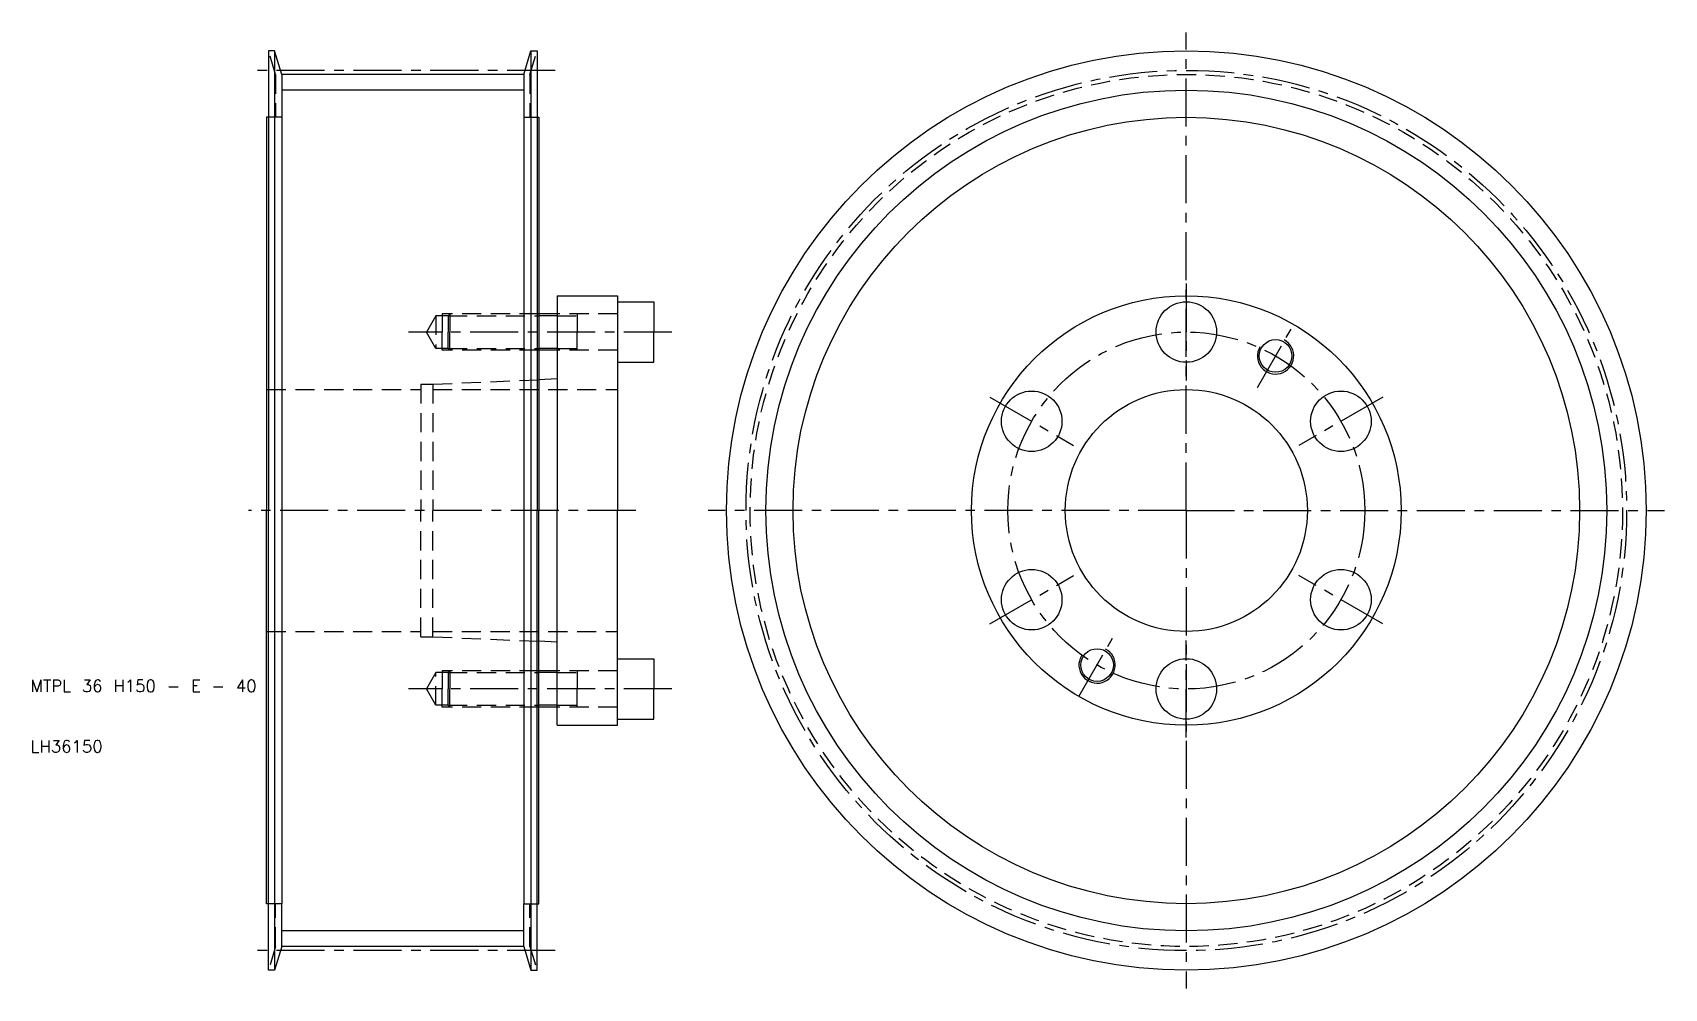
# Model space of a CAD drawing. Extents: x 10 to 280, y -29 to 129.
import ezdxf

# ---------------------------------------------------------------- set-up
doc = ezdxf.new("R2010")
doc.units = 0
doc.header["$LTSCALE"] = 0.25
doc.linetypes.add('CENTER', pattern=[50.8, 31.75, -6.35, 6.35, -6.35])
doc.linetypes.add('DASHED', pattern=[19.05, 12.7, -6.35])
doc.layers.get('0').update_dxf_attribs({"linetype": 'CONTINUOUS'})
doc.layers.add('CENTER', color=1, linetype='CENTER')
doc.styles.get("Standard").update_dxf_attribs({"font": 'txt.shx'})

msp = doc.modelspace()

# ---------------------------------------------------------------- linework, layer by layer
for p, q in [((49.3, 126), (49.3, 115)), ((50.3, 126), (49.3, 126)), ((50.3, 126), (50.3, -26)), ((51.5, 122.08), (50.3, 126)), ((91.5, 122.08), (92.7, 126)), ((92.7, 126), (92.7, -26)), ((92.7, 126), (93.7, 126)), ((93.7, 126), (93.7, 115)), ((91.5, 122.08), (51.5, 122.08)), ((51.5, 122.08), (51.5, 115)), ((91.5, 122.08), (91.5, 115)), ((49, 115), (49, 50)), ((49.3, 115), (49, 115)), ((49.3, 115), (49.3, 50)), ((51.5, 115), (51.5, -15)), ((91.5, 115), (91.5, -15)), ((93.7, 115), (93.7, 50)), ((93.7, 115), (94, 115)), ((94, 115), (94, 82.5)), ((97, 85.5), (97, 82.5)), ((97, 85.5), (107, 85.5)), ((107, 85.5), (107, 84.5)), ((107, 84.5), (107, 74.5)), ((107, 84.5), (113, 84.5)), ((113, 84.5), (113, 79.5)), ((97, 82.5), (94, 82.5)), ((94, 82.5), (94, 76.5)), ((97, 82.5), (97, 76.5)), ((113, 74.5), (113, 79.5)), ((97, 76.5), (94, 76.5)), ((94, 76.5), (94, 71.621951)), ((97, 76.5), (97, 71.75)), ((107, 74.5), (113, 74.5)), ((107, 74.5), (107, 50)), ((97, 71.75), (94, 71.621951)), ((94, 71.621951), (94, 50)), ((97, 71.75), (97, 50)), ((49, -15), (49, 50)), ((49.3, -15), (49.3, 50)), ((93.7, -15), (93.7, 50)), ((94, 28.378049), (94, 50)), ((97, 28.25), (97, 50)), ((107, 25.5), (107, 50)), ((97, 28.25), (94, 28.378049)), ((94, 23.5), (94, 28.378049)), ((97, 23.5), (97, 28.25)), ((107, 25.5), (113, 25.5)), ((107, 15.5), (107, 25.5)), ((113, 25.5), (113, 20.5)), ((97, 23.5), (94, 23.5)), ((94, 17.5), (94, 23.5)), ((97, 17.5), (97, 23.5)), ((113, 15.5), (113, 20.5)), ((94, -15), (94, 17.5)), ((97, 17.5), (94, 17.5)), ((97, 14.5), (97, 17.5)), ((97, 14.5), (107, 14.5)), ((107, 15.5), (113, 15.5)), ((107, 14.5), (107, 15.5)), ((49.3, -15), (49, -15)), ((49.3, -26), (49.3, -15)), ((51.5, -22.08), (51.5, -15)), ((91.5, -22.08), (91.5, -15)), ((93.7, -26), (93.7, -15)), ((93.7, -15), (94, -15)), ((51.5, -22.08), (50.3, -26)), ((91.5, -22.08), (51.5, -22.08)), ((91.5, -22.08), (92.7, -26)), ((50.3, -26), (49.3, -26)), ((92.7, -26), (93.7, -26))]:
    msp.add_line(p, q)
at = {"color": 3, "linetype": 'DASHED'}
for p, q in [((50.5, 122.08), (49.3, 126)), ((92.5, 122.08), (93.7, 126)), ((50.5, 122.08), (50.5, 115)), ((92.5, 122.08), (92.5, 115)), ((51.5, 115), (49.3, 115)), ((91.5, 115), (93.7, 115)), ((77, 82.2), (75.441154, 79.5)), ((79, 82.2), (77, 82.2)), ((77, 82.2), (77, 76.8)), ((79.3, 82.5), (78, 82.5)), ((78, 82.5), (78, 79.5)), ((79.3, 82.5), (79, 82.2)), ((79, 82.2), (94, 82.2)), ((79, 82.2), (79, 79.5)), ((94, 82.5), (79.3, 82.5)), ((79.3, 82.5), (79.3, 79.5)), ((107, 82.5), (97, 82.5)), ((97, 82.2), (100.333333, 82.2)), ((100.333333, 82.5), (100.333333, 79.5)), ((77, 76.8), (75.441154, 79.5)), ((78, 76.5), (78, 79.5)), ((79, 76.8), (79, 79.5)), ((79.3, 76.5), (79.3, 79.5)), ((100.333333, 76.5), (100.333333, 79.5)), ((79, 76.8), (77, 76.8)), ((79.3, 76.5), (78, 76.5)), ((79, 76.8), (94, 76.8)), ((79.3, 76.5), (79, 76.8)), ((94, 76.5), (79.3, 76.5)), ((97, 76.8), (100.333333, 76.8)), ((107, 76.5), (97, 76.5)), ((74.5, 70.875), (74.5, 50)), ((74.5, 70.875), (76.5, 70.875)), ((76.5, 70.875), (94, 71.621951)), ((76.5, 70.875), (76.5, 50)), ((49, 70), (74.5, 70)), ((76.5, 70), (107, 70)), ((74.5, 29.125), (74.5, 50)), ((76.5, 29.125), (76.5, 50)), ((49, 30), (74.5, 30)), ((76.5, 30), (107, 30)), ((74.5, 29.125), (76.5, 29.125)), ((76.5, 29.125), (94, 28.378049)), ((77, 23.2), (75.441154, 20.5)), ((79, 23.2), (77, 23.2)), ((77, 17.8), (77, 23.2)), ((79.3, 23.5), (78, 23.5)), ((78, 23.5), (78, 20.5)), ((79.3, 23.5), (79, 23.2)), ((79, 23.2), (94, 23.2)), ((79, 23.2), (79, 20.5)), ((94, 23.5), (79.3, 23.5)), ((79.3, 23.5), (79.3, 20.5)), ((107, 23.5), (97, 23.5)), ((97, 23.2), (100.333333, 23.2)), ((100.333333, 23.5), (100.333333, 20.5)), ((77, 17.8), (75.441154, 20.5)), ((78, 17.5), (78, 20.5)), ((79, 17.8), (79, 20.5)), ((79.3, 17.5), (79.3, 20.5)), ((100.333333, 17.5), (100.333333, 20.5)), ((79, 17.8), (77, 17.8)), ((79.3, 17.5), (78, 17.5)), ((79, 17.8), (94, 17.8)), ((79.3, 17.5), (79, 17.8)), ((94, 17.5), (79.3, 17.5)), ((97, 17.8), (100.333333, 17.8)), ((107, 17.5), (97, 17.5)), ((51.5, -15), (49.3, -15)), ((50.5, -22.08), (50.5, -15)), ((91.5, -15), (93.7, -15)), ((92.5, -22.08), (92.5, -15)), ((50.5, -22.08), (49.3, -26)), ((92.5, -22.08), (93.7, -26))]:
    msp.add_line(p, q, dxfattribs=at)
at = {"color": 3}
for p, q in [((91.5, 119.49), (51.5, 119.49)), ((97, 82.2), (94, 82.2)), ((97, 76.8), (94, 76.8)), ((97, 23.2), (94, 23.2)), ((97, 17.8), (94, 17.8)), ((91.5, -19.49), (51.5, -19.49))]:
    msp.add_line(p, q, dxfattribs=at)
for centre, radius in [((201, 50), 76), ((201, 50), 65), ((201, 50), 35.5), ((201, 50), 35.5), ((201, 79.5), 5), ((215.75, 75.547749), 2.7), ((175.452251, 64.75), 5), ((201, 50), 20), ((226.547749, 64.75), 5), ((175.452251, 35.25), 5), ((226.547749, 35.25), 5), ((186.25, 24.452251), 2.7), ((201, 20.5), 5)]:
    msp.add_circle(centre, radius)
at = {"color": 3, "linetype": 'DASHED'}
msp.add_circle((201, 50), 72.08, dxfattribs=at)
at = {"color": 3}
msp.add_circle((201, 50), 69.49, dxfattribs=at)
for centre in [(215.75, 75.547749), (186.25, 24.452251)]:
    msp.add_arc(centre, 3, 150, 62, dxfattribs=at)
at = {"layer": 'CENTER', "color": 1, "linetype": 'CENTER'}
for p, q in [((201, 50), (201, 129)), ((96.7, 122.765), (46.3, 122.765)), ((201, 87.5), (201, 71.5)), ((116, 79.5), (72.441154, 79.5)), ((212.75, 70.351597), (218.75, 80.743902)), ((168.524047, 68.75), (182.380454, 60.75)), ((233.475953, 68.75), (219.619546, 60.75)), ((110, 50), (46, 50)), ((201, 50), (122, 50)), ((201, 50), (280, 50)), ((201, 50), (201, -29)), ((168.524047, 31.25), (182.380454, 39.25)), ((233.475953, 31.25), (219.619546, 39.25)), ((183.25, 19.256098), (189.25, 29.648403)), ((201, 12.5), (201, 28.5)), ((116, 20.5), (72.441154, 20.5)), ((96.7, -22.765), (46.3, -22.765))]:
    msp.add_line(p, q, dxfattribs=at)
for radius in [72.765, 29.5]:
    msp.add_circle((201, 50), radius, dxfattribs=at)

# ---------------------------------------------------------------- texts
for s, p in [('MTPL 36 H150 - E - 40', (10, 20)), ('LH36150', (10, 10))]:
    msp.add_text(s, height=2).set_placement(p)

doc.saveas('drawing.dxf')
